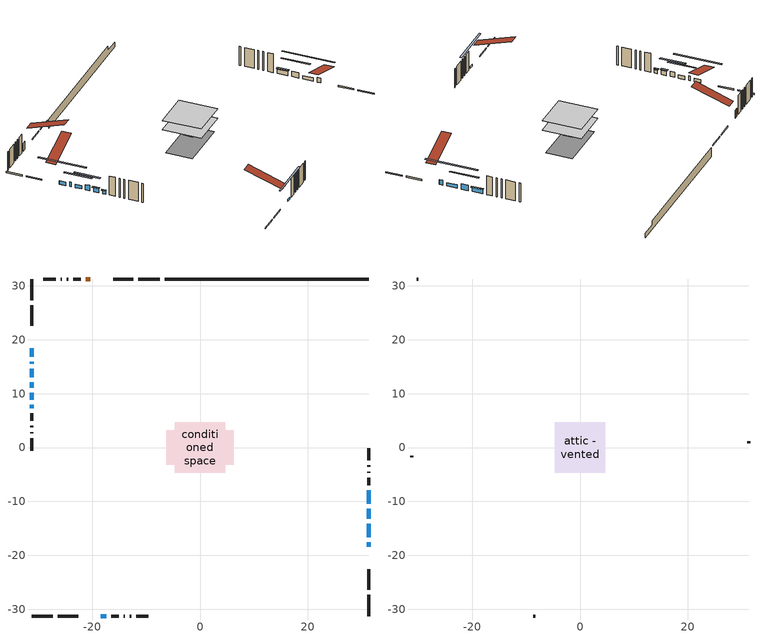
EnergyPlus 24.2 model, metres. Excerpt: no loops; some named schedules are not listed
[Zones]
conditioned space
 floor outside (Floor1 construction): -1.18,-1.18 -1.18,1.18 1.18,1.18 1.18,-1.18 z0.61
 floor adiabatic (AdiabaticFloorConstruction): -4.68,-4.68 -4.68,4.68 4.68,4.68 4.68,-4.68 z3.05
 floor foundation (Slab1 construction): -6.25,-3.2 -6.25,3.2 6.25,3.2 6.25,-3.2 z-1.68
 wall outside (RimJoist1 construction): -7.45,31.27 -11.43,31.27 / -31.27,-31.27 -27.3,-31.27 / -31.27,31.27 -31.27,27.3 / 31.27,-31.27 31.27,-27.3 z0.61:0.91
 wall outside (RimJoist2 construction): -12.36,31.27 -16.09,31.27 / -26.37,-31.27 -22.64,-31.27 / -31.27,26.37 -31.27,22.64 / 31.27,-26.37 31.27,-22.64 z0.61:0.91
 wall outside (AdiabaticWallConstruction 1): -20.35,31.27 -21.24,31.27 z0.61:2.64
 wall outside (AdiabaticWallConstruction): 31.27,-18.38 31.27,-17.58 / -31.27,15.92 -31.27,15.5 z0.61:1.83; 31.27,-16.66 31.27,-14.11 / -31.27,18.38 -31.27,16.85 / -31.27,14.58 -31.27,13.05 / -31.27,7.98 -31.27,7.27 z0.61:1.47; -18.38,-31.27 -17.41,-31.27 z0.61:1.12; 31.27,-13.19 31.27,-11.41 z0.61:2.03; -31.27,12.12 -31.27,11.11 z0.61:1.98; 31.27,-10.48 31.27,-7.94 / -31.27,10.18 -31.27,8.91 z0.61:1.73
 wall outside (Wall1 construction): -22.17,31.27 -23.55,31.27 / -16.48,-31.27 -15.1,-31.27 / -31.27,6.34 -31.27,4.96 / 31.27,-7.01 31.27,-5.63 z0.61:5.49
 wall outside (Wall2 construction): -24.48,31.27 -24.73,31.27 / -14.17,-31.27 -13.93,-31.27 / -31.27,4.03 -31.27,3.79 / 31.27,-4.7 31.27,-4.46 z0.61:5.49
 wall outside (Wall3 construction): -25.65,31.27 -25.88,31.27 / -13,-31.27 -12.77,-31.27 / -31.27,2.86 -31.27,2.63 / 31.27,-3.53 31.27,-3.3 z0.61:5.49
 wall outside (Wall4 construction): -26.81,31.27 -29.08,31.27 / -11.84,-31.27 -9.57,-31.27 / -31.27,1.7 -31.27,-0.57 / 31.27,-2.37 31.27,-0.1 z0.61:5.49
 wall foundation (FoundationWall1 construction): -6.52,31.27,-1.68 -6.52,31.27,0.61 27.49,31.27,0.61 27.49,31.27,-0.45 31.27,31.27,-0.45 31.27,31.27,-1.68
 window (WindowConstruction 6): 31.27,-18.38 31.27,-17.58 z0.61:1.83
 window (WindowConstruction 8): 31.27,-16.66 31.27,-14.11 z0.61:1.47
 window (WindowConstruction 9): -18.38,-31.27 -17.41,-31.27 z0.61:1.12
 window (WindowConstruction 10): -31.27,18.38 -31.27,16.85 z0.61:1.47
 window (WindowConstruction 7): -31.27,15.92 -31.27,15.5 z0.61:1.83
 window (WindowConstruction): 31.27,-13.18 31.27,-11.41 z0.61:2.03
 window (WindowConstruction 1): -31.27,14.58 -31.27,13.05 z0.61:1.47
 window (WindowConstruction 2): -31.27,12.12 -31.27,11.11 z0.61:1.98
 window (WindowConstruction 3): 31.27,-10.48 31.27,-7.94 z0.61:1.73
 window (WindowConstruction 4): -31.27,10.18 -31.27,8.91 z0.61:1.73
 window (WindowConstruction 5): -31.27,7.98 -31.27,7.27 z0.61:1.47
 door (Door): -20.35,31.27 -21.24,31.27 z0.61:2.64
 ceiling adiabatic (AdiabaticFloorConstruction): 4.68,-4.68 4.68,4.68 -4.68,4.68 -4.68,-4.68 z3.05
attic - vented
 floor to conditioned space (Floor2 construction Reversed): -4.68,-4.68 -4.68,4.68 4.68,4.68 4.68,-4.68 z5.49
 wall outside (Wall5 construction): -30.01,31.27 -30.34,31.27 / -8.64,-31.27 -8.31,-31.27 / -31.27,-1.5 -31.27,-1.83 / 31.27,0.83 31.27,1.16 z0.61:5.49
 roof outside (Roof1 construction): -19.42,31.27,5.49 -19.42,22.16,8.53 -17.02,22.16,8.53 -17.02,31.27,5.49; -19.3,-31.27,5.49 -19.3,-22.16,8.53 -21.71,-22.16,8.53 -21.71,-31.27,5.49; -31.27,19.3,5.49 -22.16,19.3,8.53 -22.16,21.71,8.53 -31.27,21.71,5.49; 31.27,-19.3,5.49 22.16,-19.3,8.53 22.16,-21.71,8.53 31.27,-21.71,5.49
shading: 31.27,-9.03 31.27,-21.74 31.68,-21.74 31.68,-9.03 z6.55; -12.33,-31.27 -23.46,-31.27 -23.46,-31.68 -12.33,-31.68 z6.2; -31.27,11.77 -31.27,23.46 -31.68,23.46 -31.68,11.77 z6.55; 31.27,-8.77 31.27,-15.82 31.68,-15.82 31.68,-8.77 z4.67; -31.27,10.41 -31.27,17.21 -31.68,17.21 -31.68,10.41 z4.11; -31.27,8.47 -31.27,14.76 -31.68,14.76 -31.68,8.47 z4.62; 31.27,-7.74 31.27,-10.68 31.68,-10.68 31.68,-7.74 z1.93; -31.27,8.71 -31.27,10.38 -31.68,10.38 -31.68,8.71 z1.93; -31.27,7.07 -31.27,8.18 -31.68,8.18 -31.68,7.07 z1.67
[Building]
Building 1: Terrain=Suburbs
[Site:Location]
London AP_ON: Latitude {deg}=43.03; Longitude {deg}=-81.15; Time Zone {hr}=-5; Elevation {m}=278; Keep Site Location Information=Yes
[Site:GroundTemperature:Shallow]
3.98693, 1.93205, 1.76749, 2.74264, 6.6573, 10.5537, 13.9317, 16.0716, 16.2534, 14.513, 11.2211, 7.44421
[Site:WaterMainsTemperature]
Calculation Method=Schedule; Temperature Schedule=mains temperature schedule
[Material] Roughness=Rough; Thermal Absorptance=0.9
Name | Thickness {m} | Conductivity {W/m-K} | Density {kg/m3} | Specific Heat {J/kg-K} | Solar Absorptance | Visible Absorptance
asphalt or fiberglass shingles | 0.00635 | 0.162714 | 1121.4 | 1465.45 | 0.4 | 0.4
ceiling loosefill ins | 0.169333 | 0.0480833 | 16.02 | 1046.75 | 0.7 | 0.7
ceiling stud and cavity | 0.1397 | 0.16563 | 65.682 | 1177.47 | 0.7 | 0.7
concrete 4.0 in. | 0.1016 | 1.803125 | 2242.8 | 837.4 | 0.7 | 0.7
concrete 8.0 in. | 0.2032 | 1.803125 | 2242.8 | 837.4 | 0.7 | 0.7
door material | 0.04445 | 0.053851 | 512.64 | 1214.23 | 0.7 | 0.7
exterior vertical ins | 0.0219533 | 0.029427 | 32.04 | 1214.23 | 0.7 | 0.7
floor covering | 0.0127 | 0.0433444 | 54.468 | 1339.84 | 0.6 | 0.6
floor rigid ins | 0.051816 | 0.029427 | 32.04 | 1214.23 | 0.7 | 0.7
floor rigid ins 1; wall rigid ins | 0.512978 | 0.029427 | 32.04 | 1214.23 | 0.7 | 0.7
floor stud and cavity | 0.1397 | 0.726555 | 92.3553 | 1139.71 | 0.7 | 0.7
floor stud and cavity 1 | 0.1397 | 1.75129 | 37.0049 | 1207.88 | 0.7 | 0.7
furniture material conditioned space 1 | 0.1524 | 0.115458 | 640.8 | 1214.23 | 0.6 | 0.6
gypsum board | 0.0127 | 0.160291 | 801 | 837.4 | 0.6 | 0.6
gypsum board 1 | 0.0127 | 0.160291 | 801 | 837.4 | 0.7 | 0.7
osb sheathing 0.5 in. | 0.0127 | 0.115458 | 512.64 | 1214.23 | 0.7 | 0.7
osb sheathing 0.75 in. | 0.01905 | 0.115458 | 512.64 | 1214.23 | 0.7 | 0.7
osb sheathing 2.0 in. | 0.0508 | 0.115458 | 512.64 | 1214.23 | 0.7 | 0.7
rim joist stud and cavity | 0.0508 | 0.177588 | 50.32683 | 1063.81 | 0.6 | 0.6
rim joist stud and cavity 1 | 0.0508 | 0.747799 | 125.044 | 1163.47 | 0.6 | 0.6
wall stud and cavity | 0.1397 | 0.0860503 | 139.0536 | 1170.24 | 0.7 | 0.7
wall stud and cavity 1 | 0.1397 | 0.127966 | 139.0536 | 1170.24 | 0.7 | 0.7
wall stud and cavity 2 | 0.1397 | 0.154356 | 139.0536 | 1170.24 | 0.7 | 0.7
wall stud and cavity 3 | 0.1397 | 0.0962846 | 139.0536 | 1170.24 | 0.7 | 0.7
wall stud and cavity 4 | 0.0889 | 6.1454 | 50.32683 | 1063.81 | 0.6 | 0.6
wall stud and cavity 5 | 0.0889 | 0.380278 | 52.3479 | 1209.89 | 0.7 | 0.7
wall stud and cavity 6 | 0.0889 | 0.391764 | 83.0341 | 1211.67 | 0.7 | 0.7
wood siding | 0.0254 | 0.102417 | 544.68 | 1172.36 | 0.4 | 0.4
wood siding 1 | 0.00254 | 0.102417 | 544.68 | 1172.36 | 0.4 | 0.4
wood siding 2; wood siding 3; wood siding 4 | 0.0254 | 0.102417 | 544.68 | 1172.36 | 0.7 | 0.7
[WindowMaterial:SimpleGlazingSystem]
Name | U-Factor {W/m2-K} | Solar Heat Gain Coefficient
WindowMaterial | 2.7913 | 0.64
WindowMaterial 1 | 7.10715 | 0.75
WindowMaterial 2 | 5.21354 | 0.64
WindowMaterial 3 | 7.07706 | 0.75
WindowMaterial 4 | 7.44556 | 0.7
WindowMaterial 5 | 2.96789 | 0.62
WindowMaterial 6 | 2.986628 | 0.6
WindowMaterial 7 | 7.17359 | 0.74
WindowMaterial 8 | 7.59319 | 0.68
[Construction]
AdiabaticFloorConstruction: floor stud and cavity 1, floor rigid ins 1, osb sheathing 0.75 in., floor covering
AdiabaticWallConstruction: wood siding 3, wall rigid ins, wall stud and cavity 5, gypsum board
AdiabaticWallConstruction 1: wood siding 4, wall rigid ins, wall stud and cavity 5, gypsum board
Door: door material
Floor1 construction: floor stud and cavity, floor rigid ins, osb sheathing 0.75 in., floor covering
Floor2 construction Reversed: gypsum board, ceiling stud and cavity, ceiling loosefill ins
FoundationWall1 construction: concrete 8.0 in., gypsum board 1
furniture construction conditioned space 1: furniture material conditioned space 1
PartitionWallConstruction: gypsum board, wall stud and cavity 6, gypsum board
RimJoist1 construction: wood siding 2, rim joist stud and cavity
RimJoist2 construction: wood siding 2, osb sheathing 2.0 in., rim joist stud and cavity 1
Roof1 construction: asphalt or fiberglass shingles
Slab1 construction: concrete 4.0 in.
Wall1 construction: wood siding, osb sheathing 0.5 in., wall stud and cavity, gypsum board
Wall2 construction: wood siding, osb sheathing 0.5 in., wall stud and cavity 1, gypsum board
Wall3 construction: wood siding, osb sheathing 0.5 in., wall stud and cavity 2, gypsum board
Wall4 construction: wood siding, osb sheathing 0.5 in., wall stud and cavity 3, gypsum board
Wall5 construction: wood siding 1, wall stud and cavity 4
WindowConstruction: WindowMaterial
WindowConstruction 1; WindowConstruction 10: WindowMaterial 1
WindowConstruction 2: WindowMaterial 2
WindowConstruction 3; WindowConstruction 4: WindowMaterial 3
WindowConstruction 5: WindowMaterial 4
WindowConstruction 6: WindowMaterial 5
WindowConstruction 7: WindowMaterial 6
WindowConstruction 8: WindowMaterial 7
WindowConstruction 9: WindowMaterial 8
[Zone] Multiplier=1; Part of Total Floor Area=Yes
Name | Volume {m3}
attic - vented | 43.2195
conditioned space | 417.8
[Space]
Name | Zone | Volume {m3}
attic - vented 1 | attic - vented | 43.2195
conditioned space 1 | conditioned space | 417.8
[ZoneInfiltration:EffectiveLeakageArea]
infil attic - vented 1: Zone or Space=attic - vented 1; Schedule=Always On Discrete; Effective Air Leakage Area {cm2}=3822.98; Stack Coefficient=0.000550444; Wind Coefficient=1.58517e-05
[ZoneMixing]
whole house fan mix: Zone or Space=attic - vented; Schedule=Always On Continuous; Design Flow Rate Calculation Method=Flow/Zone; Design Flow Rate {m3/s}=0; Source Zone or Space=conditioned space
[SurfaceProperty:ExposedFoundationPerimeter]
Slab1: Exposed Perimeter Calculation Method=TotalExposedPerimeter; Total Exposed Perimeter {m}=37.796
[InternalMass] Zone or ZoneList=conditioned space; Space or SpaceList=conditioned space 1
Name | Construction | Surface Area {m2}
furniture mass conditioned space 1 | furniture construction conditioned space 1 | 69.2639
partition wall mass | PartitionWallConstruction | 173.16
[Lights]
interior lighting: Zone or ZoneList or Space or SpaceList=conditioned space 1; Schedule=interior lighting schedule; Design Level Calculation Method=LightingLevel; Lighting Level {W}=343.2; Return Air Fraction=0; Fraction Radiant=0.6; Fraction Visible=0.2; Fraction Replaceable=1
[People]
occupants: Zone or ZoneList or Space or SpaceList=conditioned space 1; Number of People Schedule=occupants schedule; Number of People Calculation Method=People; Number of People=3; Fraction Radiant=0.314171; Sensible Heat Fraction=0.56303; Activity Level Schedule=occupants activity schedule; Carbon Dioxide Generation Rate {m3/s-W}=0; Enable ASHRAE 55 Comfort Warnings=No; Mean Radiant Temperature Calculation Type=EnclosureAveraged
[ElectricEquipment] Zone or ZoneList or Space or SpaceList=conditioned space 1; Design Level Calculation Method=EquipmentLevel
Name | Schedule | Design Level {W} | Fraction Latent | Fraction Radiant | Fraction Lost
clothes dryer | clothes dryer schedule | 140.772 | 0.015 | 0.081 | 0.85
clothes washer | clothes washer schedule | 32.1985 | 0.03 | 0.162 | 0.7
cooking range | cooking range schedule | 215.147 | 0.08 | 0.432 | 0.2
dishwasher | dishwasher schedule | 66.8632 | 0.3 | 0.18 | 0.4
fridge | fridge schedule | 72.9452 | 0 | 0.6 | 0
mech vent bath fan 0 | mech vent bath fan 0 schedule | 50.2 | 0 | 0 | 1
mech vent bath fan 1 | mech vent bath fan 1 schedule | 50.2 | 0 | 0 | 1
mech vent house fan | mech vent house fan schedule | 0 | 0 | 0 | 1
mech vent house fan cfis | mech vent house fan cfis schedule | 0 | 0 | 0 | 0
mech vent range fan 0 | mech vent range fan 0 schedule | 57 | 0 | 0 | 1
misc plug loads | misc plug loads schedule | 494.7 | 0.045 | 0.513 | 0.1
whole house fan | Always On Discrete | 0 | 0 | 0 | 1
[OtherEquipment] Zone or ZoneList or Space or SpaceList=conditioned space 1; Design Level Calculation Method=EquipmentLevel
Name | Fuel Type | Schedule | Design Level {W} | Fraction Latent | Fraction Radiant | Fraction Lost
clothes dryer 1 | Electricity | clothes dryer schedule | 0 | 0.015 | 0.081 | 0.85
cooking range 1 | Electricity | cooking range schedule | 0 | 0.08 | 0.432 | 0.2
general water use latent | None | general water use schedule | 62.594 | 1 | 0 | 0
general water use sensible | None | general water use schedule | -61.6891 | 0 | 0.6 | 0
mech vent house fan latent load | None | Always On Discrete | 0 | 1 | 0 | 0
mech vent house fan sensible load | None | Always On Discrete | 0 | 0 | 0 | 0
water heater energy adjustment1 | NaturalGas | Always On Discrete | 0.01 | 0 | 0 | 1
[ZoneInfiltration:DesignFlowRate] Zone or ZoneList or Space or SpaceList=conditioned space 1; Schedule=Always On Discrete; Design Flow Rate Calculation Method=Flow/Zone; Design Flow Rate {m3/s}=0
infil flow; natural vent flow; whole house fan flow
[AvailabilityManager:Scheduled]
central ac and furnace airloop Availability Manager: Schedule=Always On Discrete
[Foundation:Kiva]
Foundation Kiva 1: Initial Indoor Air Temperature {C}=18; Wall Height Above Grade {m}=0.609996; Wall Depth Below Slab {m}=0.2032; Custom Block Material Name 1=exterior vertical ins; Custom Block Depth 1 {m}=2.28999; Custom Block X Position 1 {m}=0.2159; Custom Block Z Position 1 {m}=0
[Foundation:Kiva:Settings]
Soil Conductivity {W/m-K}=0.849921; Soil Density {kg/m3}=1842.3; Soil Specific Heat {J/kg-K}=418.7; Ground Solar Absorptivity=0.9; Ground Thermal Absorptivity=0.9; Ground Surface Roughness {m}=0.03; Far-Field Width {m}=40; Deep-Ground Boundary Condition=ZeroFlux; Deep-Ground Depth {m}=40; Minimum Cell Dimension {m}=0.2; Maximum Cell Growth Coefficient=3; Simulation Timestep=Timestep
[Exterior:Lights]
exterior lighting: Schedule=exterior lighting schedule; Design Level {W}=75.6
[EnergyManagementSystem:GlobalVariable]
central_ac_and_furnace_airloop_Fan_RTF
infil_program_Qfan
infil_program_Qinf
natural_vent_program_Qnv
natural_vent_program_Qwhf
[EnergyManagementSystem:Sensor]
Name | Output:Variable or Output:Meter Index Key | Output:Variable or Output:Meter
airflow_gain | infil flow | Infiltration Sensible Heat Gain Energy
airflow_gain_1 | natural vent flow | Infiltration Sensible Heat Gain Energy
airflow_gain_2 | whole house fan flow | Infiltration Sensible Heat Gain Energy
airflow_loss | infil flow | Infiltration Sensible Heat Loss Energy
airflow_loss_1 | natural vent flow | Infiltration Sensible Heat Loss Energy
airflow_loss_2 | whole house fan flow | Infiltration Sensible Heat Loss Energy
clg_load_cond |  | Cooling:EnergyTransfer:Zone:CONDITIONED SPACE
clg_sp_s; clg_sp_s_1 | cooling setpoint | Schedule Value
clothes_dryer_exhaust_0_sch_s | clothes dryer exhaust 0 schedule | Schedule Value
cool_season | cooling season schedule | Schedule Value
htg_load_cond |  | Heating:EnergyTransfer:Zone:CONDITIONED SPACE
htg_sp_s; htg_sp_s_1 | heating setpoint | Schedule Value
ig_ee_conv | clothes dryer | Electric Equipment Convective Heating Energy
ig_ee_conv_2 | cooking range | Electric Equipment Convective Heating Energy
ig_ee_conv_4 | fridge | Electric Equipment Convective Heating Energy
ig_ee_conv_5 | misc plug loads | Electric Equipment Convective Heating Energy
ig_ee_conv_6 | whole house fan | Electric Equipment Convective Heating Energy
ig_ee_rad | clothes dryer | Electric Equipment Radiant Heating Energy
ig_ee_rad_2 | cooking range | Electric Equipment Radiant Heating Energy
ig_ee_rad_4 | fridge | Electric Equipment Radiant Heating Energy
ig_ee_rad_5 | misc plug loads | Electric Equipment Radiant Heating Energy
ig_ee_rad_6 | whole house fan | Electric Equipment Radiant Heating Energy
ig_lgt_conv | interior lighting | Lights Convective Heating Energy
ig_lgt_rad | interior lighting | Lights Radiant Heating Energy
ig_lgt_vis | interior lighting | Lights Visible Radiation Heating Energy
ig_oe_conv | clothes dryer 1 | Other Equipment Convective Heating Energy
ig_oe_conv_1 | cooking range 1 | Other Equipment Convective Heating Energy
ig_oe_conv_2 | general water use latent | Other Equipment Convective Heating Energy
ig_oe_conv_3 | general water use sensible | Other Equipment Convective Heating Energy
ig_oe_conv_4 | water heater energy adjustment1 | Other Equipment Convective Heating Energy
ig_oe_rad | clothes dryer 1 | Other Equipment Radiant Heating Energy
ig_oe_rad_1 | cooking range 1 | Other Equipment Radiant Heating Energy
ig_oe_rad_2 | general water use latent | Other Equipment Radiant Heating Energy
ig_oe_rad_3 | general water use sensible | Other Equipment Radiant Heating Energy
ig_oe_rad_4 | water heater energy adjustment1 | Other Equipment Radiant Heating Energy
ig_ppl_conv | occupants | People Convective Heating Energy
ig_ppl_rad | occupants | People Radiant Heating Energy
im_conv | furniture mass conditioned space 1 | Surface Inside Face Convection Heat Gain Energy
im_conv_1 | partition wall mass | Surface Inside Face Convection Heat Gain Energy
im_ig | furniture mass conditioned space 1 | Surface Inside Face Internal Gains Radiation Heat Gain Energy
im_ig_1 | partition wall mass | Surface Inside Face Internal Gains Radiation Heat Gain Energy
im_lgt | furniture mass conditioned space 1 | Surface Inside Face Lights Radiation Heat Gain Energy
im_lgt_1 | partition wall mass | Surface Inside Face Lights Radiation Heat Gain Energy
im_sol | furniture mass conditioned space 1 | Surface Inside Face Solar Radiation Heat Gain Energy
im_sol_1 | partition wall mass | Surface Inside Face Solar Radiation Heat Gain Energy
im_surf | furniture mass conditioned space 1 | Surface Inside Face Net Surface Thermal Radiation Heat Gain Energy
im_surf_1 | partition wall mass | Surface Inside Face Net Surface Thermal Radiation Heat Gain Energy
mech_vent_bath_fan_0_sch_s | mech vent bath fan 0 schedule | Schedule Value
mech_vent_bath_fan_1_sch_s | mech vent bath fan 1 schedule | Schedule Value
mech_vent_range_fan_0_sch_s | mech vent range fan 0 schedule | Schedule Value
mv_conv | mech vent bath fan 0 | Electric Equipment Convective Heating Energy
mv_conv_1 | mech vent bath fan 1 | Electric Equipment Convective Heating Energy
mv_conv_2 | mech vent house fan | Electric Equipment Convective Heating Energy
mv_conv_3 | mech vent house fan cfis | Electric Equipment Convective Heating Energy
mv_conv_4 | mech vent range fan 0 | Electric Equipment Convective Heating Energy
mv_conv_5 | mech vent house fan latent load | Other Equipment Convective Heating Energy
mv_conv_6 | mech vent house fan sensible load | Other Equipment Convective Heating Energy
mv_rad | mech vent bath fan 0 | Electric Equipment Radiant Heating Energy
mv_rad_1 | mech vent bath fan 1 | Electric Equipment Radiant Heating Energy
mv_rad_2 | mech vent house fan | Electric Equipment Radiant Heating Energy
mv_rad_3 | mech vent house fan cfis | Electric Equipment Radiant Heating Energy
mv_rad_4 | mech vent range fan 0 | Electric Equipment Radiant Heating Energy
mv_rad_5 | mech vent house fan latent load | Other Equipment Radiant Heating Energy
mv_rad_6 | mech vent house fan sensible load | Other Equipment Radiant Heating Energy
natural_vent_s | natural vent schedule | Schedule Value
out_pb_s |  | Site Outdoor Air Barometric Pressure
out_wt_s |  | Site Outdoor Air Humidity Ratio
site_vw_s |  | Site Wind Speed
ss_back_out | Window1 | Surface Window Shortwave from Zone Back Out Window Heat Transfer Rate
ss_back_out_1 | Window10 | Surface Window Shortwave from Zone Back Out Window Heat Transfer Rate
ss_back_out_10 | Window9 | Surface Window Shortwave from Zone Back Out Window Heat Transfer Rate
ss_back_out_2 | Window12 | Surface Window Shortwave from Zone Back Out Window Heat Transfer Rate
ss_back_out_3 | Window13 | Surface Window Shortwave from Zone Back Out Window Heat Transfer Rate
ss_back_out_4 | Window2 | Surface Window Shortwave from Zone Back Out Window Heat Transfer Rate
ss_back_out_5 | Window3 | Surface Window Shortwave from Zone Back Out Window Heat Transfer Rate
ss_back_out_6 | Window4 | Surface Window Shortwave from Zone Back Out Window Heat Transfer Rate
ss_back_out_7 | Window5 | Surface Window Shortwave from Zone Back Out Window Heat Transfer Rate
ss_back_out_8 | Window6 | Surface Window Shortwave from Zone Back Out Window Heat Transfer Rate
ss_back_out_9 | Window8 | Surface Window Shortwave from Zone Back Out Window Heat Transfer Rate
ss_conv | Door1 | Surface Inside Face Convection Heat Gain Energy
ss_conv_1 | Window1 | Surface Inside Face Convection Heat Gain Energy
ss_conv_10 | Window8 | Surface Inside Face Convection Heat Gain Energy
ss_conv_11 | Window9 | Surface Inside Face Convection Heat Gain Energy
ss_conv_2 | Window10 | Surface Inside Face Convection Heat Gain Energy
ss_conv_3 | Window12 | Surface Inside Face Convection Heat Gain Energy
ss_conv_4 | Window13 | Surface Inside Face Convection Heat Gain Energy
ss_conv_5 | Window2 | Surface Inside Face Convection Heat Gain Energy
ss_conv_6 | Window3 | Surface Inside Face Convection Heat Gain Energy
ss_conv_7 | Window4 | Surface Inside Face Convection Heat Gain Energy
ss_conv_8 | Window5 | Surface Inside Face Convection Heat Gain Energy
ss_conv_9 | Window6 | Surface Inside Face Convection Heat Gain Energy
ss_ig | Door1 | Surface Inside Face Internal Gains Radiation Heat Gain Energy
ss_ig_1 | Window1 | Surface Inside Face Internal Gains Radiation Heat Gain Energy
ss_ig_10 | Window8 | Surface Inside Face Internal Gains Radiation Heat Gain Energy
ss_ig_11 | Window9 | Surface Inside Face Internal Gains Radiation Heat Gain Energy
ss_ig_2 | Window10 | Surface Inside Face Internal Gains Radiation Heat Gain Energy
ss_ig_3 | Window12 | Surface Inside Face Internal Gains Radiation Heat Gain Energy
ss_ig_4 | Window13 | Surface Inside Face Internal Gains Radiation Heat Gain Energy
ss_ig_5 | Window2 | Surface Inside Face Internal Gains Radiation Heat Gain Energy
ss_ig_6 | Window3 | Surface Inside Face Internal Gains Radiation Heat Gain Energy
ss_ig_7 | Window4 | Surface Inside Face Internal Gains Radiation Heat Gain Energy
ss_ig_8 | Window5 | Surface Inside Face Internal Gains Radiation Heat Gain Energy
ss_ig_9 | Window6 | Surface Inside Face Internal Gains Radiation Heat Gain Energy
ss_lgt | Door1 | Surface Inside Face Lights Radiation Heat Gain Energy
ss_sol | Door1 | Surface Inside Face Solar Radiation Heat Gain Energy
ss_surf | Door1 | Surface Inside Face Net Surface Thermal Radiation Heat Gain Energy
ss_surf_1 | Window1 | Surface Inside Face Net Surface Thermal Radiation Heat Gain Energy
ss_surf_10 | Window8 | Surface Inside Face Net Surface Thermal Radiation Heat Gain Energy
ss_surf_11 | Window9 | Surface Inside Face Net Surface Thermal Radiation Heat Gain Energy
ss_surf_2 | Window10 | Surface Inside Face Net Surface Thermal Radiation Heat Gain Energy
ss_surf_3 | Window12 | Surface Inside Face Net Surface Thermal Radiation Heat Gain Energy
ss_surf_4 | Window13 | Surface Inside Face Net Surface Thermal Radiation Heat Gain Energy
ss_surf_5 | Window2 | Surface Inside Face Net Surface Thermal Radiation Heat Gain Energy
ss_surf_6 | Window3 | Surface Inside Face Net Surface Thermal Radiation Heat Gain Energy
ss_surf_7 | Window4 | Surface Inside Face Net Surface Thermal Radiation Heat Gain Energy
ss_surf_8 | Window5 | Surface Inside Face Net Surface Thermal Radiation Heat Gain Energy
ss_surf_9 | Window6 | Surface Inside Face Net Surface Thermal Radiation Heat Gain Energy
ss_trans_in | Window1 | Surface Window Transmitted Solar Radiation Rate
ss_trans_in_1 | Window10 | Surface Window Transmitted Solar Radiation Rate
ss_trans_in_10 | Window9 | Surface Window Transmitted Solar Radiation Rate
ss_trans_in_2 | Window12 | Surface Window Transmitted Solar Radiation Rate
ss_trans_in_3 | Window13 | Surface Window Transmitted Solar Radiation Rate
ss_trans_in_4 | Window2 | Surface Window Transmitted Solar Radiation Rate
ss_trans_in_5 | Window3 | Surface Window Transmitted Solar Radiation Rate
ss_trans_in_6 | Window4 | Surface Window Transmitted Solar Radiation Rate
ss_trans_in_7 | Window5 | Surface Window Transmitted Solar Radiation Rate
ss_trans_in_8 | Window6 | Surface Window Transmitted Solar Radiation Rate
ss_trans_in_9 | Window8 | Surface Window Transmitted Solar Radiation Rate
ss_trans_out | Window1 | Surface Inside Face Initial Transmitted Diffuse Transmitted Out Window Solar Radiation Rate
ss_trans_out_1 | Window10 | Surface Inside Face Initial Transmitted Diffuse Transmitted Out Window Solar Radiation Rate
ss_trans_out_10 | Window9 | Surface Inside Face Initial Transmitted Diffuse Transmitted Out Window Solar Radiation Rate
ss_trans_out_2 | Window12 | Surface Inside Face Initial Transmitted Diffuse Transmitted Out Window Solar Radiation Rate
ss_trans_out_3 | Window13 | Surface Inside Face Initial Transmitted Diffuse Transmitted Out Window Solar Radiation Rate
ss_trans_out_4 | Window2 | Surface Inside Face Initial Transmitted Diffuse Transmitted Out Window Solar Radiation Rate
ss_trans_out_5 | Window3 | Surface Inside Face Initial Transmitted Diffuse Transmitted Out Window Solar Radiation Rate
